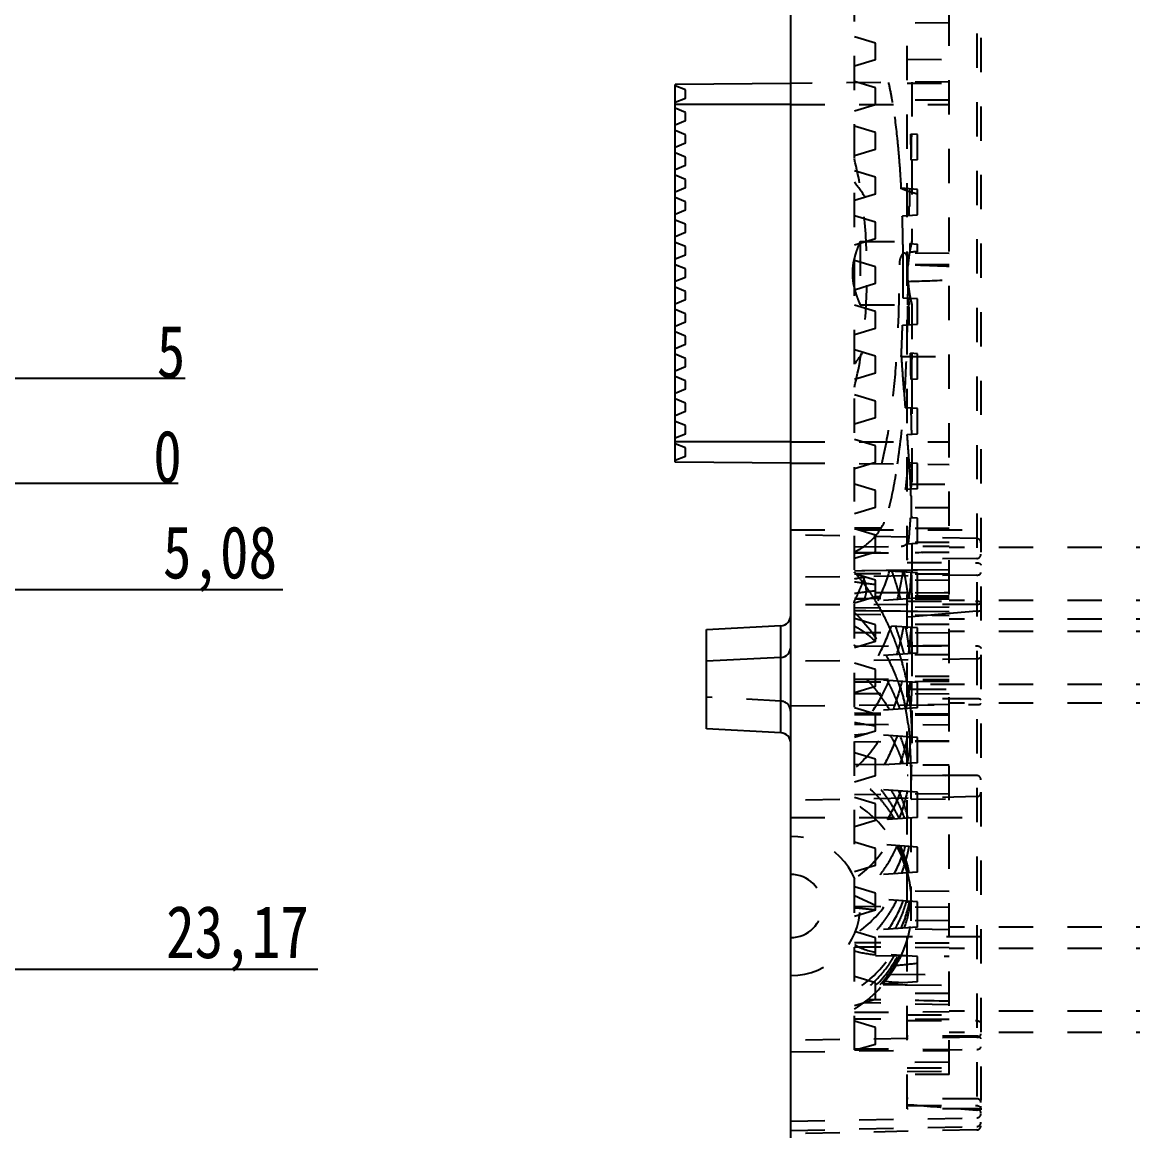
# Model space of a CAD drawing. Header units: millimetres. Extents: x -1495 to -116, y -3881 to 1305.
# Drawn here: x -643.9 to -591, y -1310.3 to -1257.5 of the extents above; entities that cross this region are included whole.
import ezdxf

# ---------------------------------------------------------------- set-up
doc = ezdxf.new("R2010")
doc.units = ezdxf.units.MM
doc.header["$LTSCALE"] = 16.335
doc.header["$PDMODE"] = 3
doc.header["$PDSIZE"] = 0.3125
doc.linetypes.add('HIDDEN', pattern=[0.2, 0.1, -0.1])
doc.layers.get('0').update_dxf_attribs({"linetype": 'CONTINUOUS'})
doc.layers.get('Defpoints').update_dxf_attribs({"linetype": 'CONTINUOUS'})
doc.layers.add('DEFAULT_2', color=8, linetype='HIDDEN')
doc.layers.add('dim', color=4, linetype='CONTINUOUS', lineweight=9)
doc.styles.get("Standard").update_dxf_attribs({"font": 'txt', "width": 0.8})
doc.dimstyles.new('副本 ISO-25-1', dxfattribs={"dimtxt": 5, "dimasz": 5, "dimexe": 0, "dimexo": 0, "dimgap": 0, "dimtad": 1, "dimtxsty": 'Standard', "dimcen": 0, "dimclrd": 4, "dimclre": 4, "dimclrt": 6, "dimazin": 0, "dimtfac": 1, "dimtofl": 0, "dimtmove": 0, "dimatfit": 3, "dimfxl": 0, "dimarcsym": 0})

# ---------------------------------------------------------------- blocks, each defined once
blk = doc.blocks.new('*D695')
at = {"layer": 'Defpoints', "color": 0}
for p in [(-735.3, -1279.458), (-657.911, -1279.458), (-637.464, -1279.458)]:
    blk.add_point(p, dxfattribs=at)
at = {"layer": 'dim', "color": 4, "linetype": 'Continuous', "lineweight": -2}
blk.add_line((-657.911, -1279.458), (-636.464, -1279.458), dxfattribs=at)
at = {"layer": 'dim', "color": 6, "insert": (-636.964, -1278.208), "char_height": 2.5, "attachment_point": 5}
blk.add_mtext('0', dxfattribs=at)
blk = doc.blocks.new('*D696')
at = {"layer": 'Defpoints', "color": 0}
for p in [(-650.203, -1274.458), (-637.464, -1274.458), (-735.3, -1279.458)]:
    blk.add_point(p, dxfattribs=at)
at = {"layer": 'dim', "color": 4, "linetype": 'Continuous', "lineweight": -2}
blk.add_line((-650.203, -1274.458), (-636.131, -1274.458), dxfattribs=at)
at = {"layer": 'dim', "color": 6, "insert": (-636.797, -1273.208), "char_height": 2.5, "attachment_point": 5}
blk.add_mtext('5', dxfattribs=at)
blk = doc.blocks.new('*D697')
at = {"layer": 'Defpoints', "color": 0}
for p in [(-692.598, -1254.383), (-637.464, -1254.383), (-735.3, -1279.458)]:
    blk.add_point(p, dxfattribs=at)
at = {"layer": 'dim', "color": 4, "linetype": 'Continuous', "lineweight": -2}
blk.add_line((-692.598, -1254.383), (-629.464, -1254.383), dxfattribs=at)
at = {"layer": 'dim', "color": 6, "insert": (-633.464, -1252.925), "char_height": 2.5, "attachment_point": 5}
blk.add_mtext('25,08', dxfattribs=at)
blk = doc.blocks.new('*D698')
at = {"layer": 'Defpoints', "color": 0}
for p in [(-707.975, -1236.293), (-637.464, -1236.293), (-735.3, -1279.458)]:
    blk.add_point(p, dxfattribs=at)
at = {"layer": 'dim', "color": 4, "linetype": 'Continuous', "lineweight": -2}
blk.add_line((-707.975, -1236.293), (-629.797, -1236.293), dxfattribs=at)
at = {"layer": 'dim', "color": 6, "insert": (-633.631, -1234.835), "char_height": 2.5, "attachment_point": 5}
blk.add_mtext('43,17', dxfattribs=at)
blk = doc.blocks.new('*D699')
at = {"layer": 'Defpoints', "color": 0}
for p in [(-694.702, -1226.458), (-637.464, -1226.458), (-735.3, -1279.458)]:
    blk.add_point(p, dxfattribs=at)
at = {"layer": 'dim', "color": 4, "linetype": 'Continuous', "lineweight": -2}
blk.add_line((-694.702, -1226.458), (-634.131, -1226.458), dxfattribs=at)
at = {"layer": 'dim', "color": 6, "insert": (-635.797, -1225.208), "char_height": 2.5, "attachment_point": 5}
blk.add_mtext('53', dxfattribs=at)
blk = doc.blocks.new('*D700')
at = {"layer": 'Defpoints', "color": 0}
for p in [(-720, -1214.458), (-637.464, -1214.458), (-735.3, -1279.458)]:
    blk.add_point(p, dxfattribs=at)
at = {"layer": 'dim', "color": 4, "linetype": 'Continuous', "lineweight": -2}
blk.add_line((-720, -1214.458), (-634.131, -1214.458), dxfattribs=at)
at = {"layer": 'dim', "color": 6, "insert": (-635.797, -1213.208), "char_height": 2.5, "attachment_point": 5}
blk.add_mtext('65', dxfattribs=at)
blk = doc.blocks.new('*D701')
at = {"layer": 'Defpoints', "color": 0}
for p in [(-662.507, -1209.458), (-637.464, -1209.458), (-735.3, -1279.458)]:
    blk.add_point(p, dxfattribs=at)
at = {"layer": 'dim', "color": 4, "linetype": 'Continuous', "lineweight": -2}
blk.add_line((-662.507, -1209.458), (-634.464, -1209.458), dxfattribs=at)
at = {"layer": 'dim', "color": 6, "insert": (-635.964, -1208.208), "char_height": 2.5, "attachment_point": 5}
blk.add_mtext('70', dxfattribs=at)
blk = doc.blocks.new('*D702')
at = {"layer": 'Defpoints', "color": 0}
for p in [(-735.3, -1279.458), (-692.398, -1284.533), (-637.464, -1284.533)]:
    blk.add_point(p, dxfattribs=at)
at = {"layer": 'dim', "color": 4, "linetype": 'Continuous', "lineweight": -2}
blk.add_line((-692.398, -1284.533), (-631.464, -1284.533), dxfattribs=at)
at = {"layer": 'dim', "color": 6, "insert": (-634.464, -1283.075), "char_height": 2.5, "attachment_point": 5}
blk.add_mtext('5,08', dxfattribs=at)
blk = doc.blocks.new('*D703')
at = {"layer": 'Defpoints', "color": 0}
for p in [(-735.3, -1279.458), (-707.975, -1302.623), (-637.464, -1302.623)]:
    blk.add_point(p, dxfattribs=at)
at = {"layer": 'dim', "color": 4, "linetype": 'Continuous', "lineweight": -2}
blk.add_line((-707.975, -1302.623), (-629.797, -1302.623), dxfattribs=at)
at = {"layer": 'dim', "color": 6, "insert": (-633.631, -1301.165), "char_height": 2.5, "attachment_point": 5}
blk.add_mtext('23,17', dxfattribs=at)
blk = doc.blocks.new('*D704')
at = {"layer": 'Defpoints', "color": 0}
for p in [(-735.3, -1279.458), (-719.329, -1321.458), (-637.464, -1321.458)]:
    blk.add_point(p, dxfattribs=at)
at = {"layer": 'dim', "color": 4, "linetype": 'Continuous', "lineweight": -2}
blk.add_line((-719.329, -1321.458), (-634.131, -1321.458), dxfattribs=at)
at = {"layer": 'dim', "color": 6, "insert": (-635.797, -1320.208), "char_height": 2.5, "attachment_point": 5}
blk.add_mtext('42', dxfattribs=at)
blk = doc.blocks.new('*D705')
at = {"layer": 'Defpoints', "color": 0}
for p in [(-735.3, -1279.458), (-681.861, -1332.458), (-637.464, -1332.458)]:
    blk.add_point(p, dxfattribs=at)
at = {"layer": 'dim', "color": 4, "linetype": 'Continuous', "lineweight": -2}
blk.add_line((-681.861, -1332.458), (-634.131, -1332.458), dxfattribs=at)
at = {"layer": 'dim', "color": 6, "insert": (-635.797, -1331.208), "char_height": 2.5, "attachment_point": 5}
blk.add_mtext('53', dxfattribs=at)
blk = doc.blocks.new('*D706')
at = {"layer": 'Defpoints', "color": 0}
for p in [(-735.3, -1279.458), (-667.988, -1349.458), (-637.464, -1349.458)]:
    blk.add_point(p, dxfattribs=at)
at = {"layer": 'dim', "color": 4, "linetype": 'Continuous', "lineweight": -2}
blk.add_line((-667.988, -1349.458), (-634.464, -1349.458), dxfattribs=at)
at = {"layer": 'dim', "color": 6, "insert": (-635.964, -1348.208), "char_height": 2.5, "attachment_point": 5}
blk.add_mtext('70', dxfattribs=at)

msp = doc.modelspace()

# ---------------------------------------------------------------- linework, layer by layer
at = {"color": 7, "linetype": 'Continuous'}
for p, q in [((-607.269, -1345.814), (-607.269, -1213.101)), ((-607.269, -1260.413), (-612.778, -1260.461)), ((-612.778, -1278.455), (-612.778, -1260.461)), ((-607.269, -1261.418), (-612.778, -1261.418)), ((-607.269, -1277.498), (-612.778, -1277.498)), ((-607.269, -1278.503), (-612.778, -1278.455)), ((-607.743, -1286.257), (-611.289, -1286.443)), ((-611.289, -1291.166), (-611.289, -1286.442)), ((-607.743, -1291.352), (-607.743, -1286.257)), ((-607.743, -1287.764), (-611.289, -1287.95)), ((-607.743, -1291.352), (-611.289, -1291.166))]:
    msp.add_line(p, q, dxfattribs=at)
for centre, start, end in [((-607.769, -1285.758), 273, 0), ((-607.769, -1287.265), 273, 0), ((-607.769, -1291.851), 0, 87)]:
    msp.add_arc(centre, 0.5, start, end, dxfattribs=at)
at = {"layer": 'DEFAULT_2', "color": 8, "linetype": 'HIDDEN'}
for p, q in [((-598.402, -1228.64), (-598.402, -1310.276)), ((-598.205, -1228.841), (-598.205, -1310.075)), ((-601.723, -1309.266), (-601.723, -1229.65)), ((-599.713, -1307.635), (-599.713, -1231.281)), ((-604.235, -1306.468), (-604.235, -1232.454)), ((-599.713, -1257.533), (-601.723, -1257.55)), ((-603.23, -1258.494), (-604.235, -1258.192)), ((-603.23, -1259.298), (-603.23, -1258.494)), ((-603.23, -1259.298), (-604.235, -1259.599)), ((-601.723, -1259.255), (-599.713, -1259.273)), ((-612.275, -1260.729), (-612.778, -1260.528)), ((-599.713, -1260.347), (-607.269, -1260.413)), ((-603.23, -1260.626), (-604.235, -1260.324)), ((-601.723, -1260.403), (-599.713, -1260.4)), ((-601.49, -1260.362), (-601.49, -1262.836)), ((-612.275, -1261.131), (-612.275, -1260.729)), ((-603.23, -1261.43), (-603.23, -1260.626)), ((-612.275, -1261.131), (-612.778, -1261.332)), ((-612.275, -1261.795), (-612.778, -1261.594)), ((-607.269, -1261.418), (-599.713, -1261.418)), ((-603.23, -1261.43), (-604.235, -1261.731)), ((-599.713, -1261.217), (-601.723, -1261.217)), ((-612.275, -1262.197), (-612.275, -1261.795)), ((-612.275, -1262.197), (-612.778, -1262.398)), ((-612.275, -1262.861), (-612.778, -1262.66)), ((-603.23, -1262.758), (-604.235, -1262.456)), ((-612.275, -1263.263), (-612.275, -1262.861)), ((-603.23, -1263.562), (-603.23, -1262.758)), ((-601.22, -1262.854), (-601.551, -1262.832)), ((-601.22, -1264.06), (-601.22, -1262.854)), ((-612.275, -1263.263), (-612.778, -1263.464)), ((-612.275, -1263.927), (-612.778, -1263.726)), ((-603.23, -1263.562), (-604.235, -1263.863)), ((-612.275, -1264.329), (-612.275, -1263.927)), ((-601.22, -1264.06), (-601.521, -1264.08)), ((-601.49, -1264.078), (-601.49, -1267.951)), ((-612.275, -1264.329), (-612.778, -1264.53)), ((-612.275, -1264.993), (-612.778, -1264.792)), ((-603.23, -1264.89), (-604.235, -1264.588)), ((-612.275, -1265.395), (-612.275, -1264.993)), ((-603.23, -1265.694), (-603.23, -1264.89)), ((-612.275, -1265.395), (-612.778, -1265.596)), ((-612.275, -1266.059), (-612.778, -1265.858)), ((-603.23, -1265.694), (-604.235, -1265.995)), ((-601.22, -1265.465), (-602.002, -1265.413)), ((-601.6, -1265.584), (-601.596, -1265.44)), ((-601.22, -1266.671), (-601.22, -1265.465)), ((-612.275, -1266.461), (-612.275, -1266.059)), ((-601.626, -1266.698), (-601.617, -1266.279)), ((-612.275, -1266.461), (-612.778, -1266.662)), ((-612.275, -1267.125), (-612.778, -1266.924)), ((-603.23, -1267.022), (-604.235, -1266.72)), ((-601.95, -1266.72), (-601.22, -1266.671)), ((-612.275, -1267.527), (-612.275, -1267.125)), ((-603.23, -1267.826), (-603.23, -1267.022)), ((-612.275, -1267.527), (-612.778, -1267.728)), ((-603.23, -1267.826), (-604.235, -1268.127)), ((-603.953, -1267.951), (-603.953, -1267.95)), ((-603.953, -1267.95), (-601.49, -1267.95)), ((-603.952, -1267.951), (-603.952, -1270.965)), ((-601.49, -1267.951), (-601.49, -1267.95)), ((-612.275, -1268.191), (-612.778, -1267.99)), ((-612.275, -1268.593), (-612.275, -1268.191)), ((-601.913, -1268.501), (-601.913, -1268.466)), ((-601.912, -1268.541), (-601.913, -1268.501)), ((-599.713, -1268.519), (-601.856, -1268.5)), ((-601.595, -1268.051), (-601.598, -1268.461)), ((-601.595, -1268.051), (-601.22, -1268.076)), ((-601.22, -1268.433), (-601.22, -1268.076)), ((-612.275, -1268.593), (-612.778, -1268.794)), ((-603.23, -1269.153), (-604.235, -1268.852)), ((-612.275, -1269.257), (-612.778, -1269.056)), ((-612.275, -1269.659), (-612.275, -1269.257)), ((-603.23, -1269.957), (-603.23, -1269.153)), ((-599.713, -1269.056), (-602.093, -1269.056)), ((-612.275, -1269.659), (-612.778, -1269.86)), ((-603.23, -1269.957), (-604.235, -1270.259)), ((-612.275, -1270.323), (-612.778, -1270.122)), ((-612.275, -1270.725), (-612.275, -1270.323)), ((-612.275, -1270.725), (-612.778, -1270.926)), ((-603.23, -1271.285), (-604.235, -1270.984)), ((-603.953, -1270.965), (-603.953, -1270.965)), ((-603.953, -1270.965), (-601.49, -1270.965)), ((-601.22, -1270.687), (-601.915, -1270.641)), ((-601.49, -1270.965), (-601.49, -1273.28)), ((-601.49, -1270.965), (-601.49, -1270.965)), ((-601.22, -1271.893), (-601.22, -1270.687)), ((-612.275, -1271.389), (-612.778, -1271.188)), ((-612.275, -1271.791), (-612.275, -1271.389)), ((-603.23, -1272.089), (-603.23, -1271.285)), ((-612.275, -1271.791), (-612.778, -1271.992)), ((-603.23, -1272.089), (-604.235, -1272.391)), ((-601.942, -1271.941), (-601.22, -1271.893)), ((-612.275, -1272.455), (-612.778, -1272.254)), ((-612.275, -1272.857), (-612.275, -1272.455)), ((-612.275, -1272.857), (-612.778, -1273.058)), ((-603.23, -1273.417), (-604.235, -1273.116)), ((-601.22, -1273.298), (-601.557, -1273.276)), ((-612.275, -1273.521), (-612.778, -1273.32)), ((-612.275, -1273.923), (-612.275, -1273.521)), ((-603.23, -1274.221), (-603.23, -1273.417)), ((-602, -1273.428), (-599.713, -1273.425)), ((-601.22, -1274.504), (-601.22, -1273.298)), ((-612.275, -1273.923), (-612.778, -1274.124)), ((-603.23, -1274.221), (-604.235, -1274.523)), ((-612.275, -1274.587), (-612.778, -1274.386)), ((-612.275, -1274.989), (-612.275, -1274.587)), ((-601.22, -1274.504), (-601.515, -1274.524)), ((-601.49, -1274.522), (-601.49, -1281.113)), ((-612.275, -1274.989), (-612.778, -1275.19)), ((-603.23, -1275.549), (-604.235, -1275.248)), ((-601.885, -1275.039), (-601.853, -1275.441)), ((-612.275, -1275.653), (-612.778, -1275.452)), ((-612.275, -1276.055), (-612.275, -1275.653)), ((-603.23, -1276.353), (-603.23, -1275.549)), ((-601.853, -1275.441), (-601.819, -1275.869)), ((-601.22, -1275.909), (-601.819, -1275.869)), ((-601.22, -1277.115), (-601.22, -1275.909)), ((-612.275, -1276.055), (-612.778, -1276.256)), ((-603.23, -1276.353), (-604.235, -1276.655)), ((-612.275, -1276.719), (-612.778, -1276.518)), ((-612.275, -1277.121), (-612.275, -1276.719)), ((-612.275, -1277.121), (-612.778, -1277.322)), ((-607.269, -1277.498), (-599.713, -1277.498)), ((-603.23, -1277.681), (-604.235, -1277.38)), ((-601.718, -1277.148), (-601.22, -1277.115)), ((-612.275, -1277.785), (-612.778, -1277.584)), ((-612.275, -1278.187), (-612.275, -1277.785)), ((-603.23, -1278.485), (-603.23, -1277.681)), ((-612.275, -1278.187), (-612.778, -1278.388)), ((-607.269, -1278.503), (-599.713, -1278.569)), ((-603.23, -1278.485), (-604.235, -1278.787)), ((-601.22, -1278.52), (-601.675, -1278.49)), ((-601.615, -1278.552), (-601.604, -1278.722)), ((-601.496, -1278.502), (-601.496, -1278.553)), ((-601.22, -1279.726), (-601.22, -1278.52)), ((-603.23, -1279.813), (-604.235, -1279.512)), ((-601.558, -1279.508), (-599.713, -1279.508)), ((-603.23, -1280.617), (-603.23, -1279.813)), ((-601.22, -1279.726), (-601.792, -1279.764)), ((-603.23, -1280.617), (-604.235, -1280.919)), ((-599.713, -1280.631), (-602.571, -1280.631)), ((-601.22, -1281.131), (-601.558, -1281.109)), ((-601.22, -1282.337), (-601.22, -1281.131)), ((-607.269, -1281.688), (-598.205, -1281.688)), ((-599.713, -1281.625), (-604.235, -1281.601)), ((-603.23, -1281.945), (-604.235, -1281.644)), ((-598.402, -1282.106), (-607.269, -1281.92)), ((-603.23, -1282.749), (-603.23, -1281.945)), ((-604.235, -1282.496), (-599.713, -1282.457)), ((-603.23, -1282.749), (-604.235, -1283.051)), ((-604.235, -1282.784), (-599.713, -1282.756)), ((-601.22, -1282.337), (-601.762, -1282.373)), ((-599.713, -1282.288), (-601.723, -1282.29)), ((-601.49, -1282.355), (-601.49, -1283.724)), ((-559.778, -1282.533), (-599.713, -1282.533)), ((-598.405, -1283.049), (-601.723, -1283.077)), ((-601.723, -1283.248), (-598.406, -1283.252)), ((-598.402, -1283.843), (-607.269, -1283.952)), ((-604.235, -1283.636), (-603.876, -1283.631)), ((-603.23, -1284.077), (-604.235, -1283.775)), ((-599.713, -1283.796), (-604.201, -1283.786)), ((-603.876, -1283.631), (-603.734, -1283.629)), ((-603.734, -1283.629), (-602.728, -1283.615)), ((-602.728, -1283.615), (-602.441, -1283.61)), ((-601.22, -1283.742), (-602.558, -1283.653)), ((-602.441, -1283.61), (-601.909, -1283.603)), ((-601.909, -1283.603), (-601.855, -1283.602)), ((-601.855, -1283.602), (-601.723, -1283.6)), ((-601.723, -1283.6), (-601.492, -1283.597)), ((-601.492, -1283.597), (-601.221, -1283.593)), ((-601.221, -1283.593), (-599.713, -1283.571)), ((-601.22, -1284.948), (-601.22, -1283.742)), ((-603.23, -1284.881), (-603.23, -1284.077)), ((-599.713, -1284.096), (-601.723, -1284.079)), ((-603.23, -1284.881), (-604.235, -1285.182)), ((-603.23, -1284.665), (-599.713, -1284.67)), ((-599.713, -1284.936), (-603.23, -1284.881)), ((-599.713, -1284.699), (-601.723, -1284.682)), ((-599.713, -1284.84), (-601.723, -1284.841)), ((-601.49, -1284.703), (-601.492, -1284.966)), ((-601.49, -1284.703), (-601.49, -1286.335)), ((-598.402, -1285.24), (-607.269, -1285.269)), ((-604.251, -1285.14), (-604.278, -1285.195)), ((-599.713, -1285.001), (-604.235, -1284.961)), ((-599.713, -1285.371), (-604.235, -1285.411)), ((-601.22, -1284.948), (-603.103, -1285.074)), ((-601.723, -1285.087), (-598.406, -1285.088)), ((-559.778, -1285.045), (-599.713, -1285.045)), ((-604.235, -1285.523), (-603.806, -1285.529)), ((-599.713, -1285.782), (-604.235, -1285.712)), ((-603.23, -1286.209), (-604.235, -1285.907)), ((-603.806, -1285.529), (-603.686, -1285.53)), ((-603.686, -1285.53), (-602.968, -1285.54)), ((-602.968, -1285.54), (-602.729, -1285.543)), ((-602.729, -1285.543), (-602.189, -1285.55)), ((-602.189, -1285.55), (-602.03, -1285.552)), ((-602.03, -1285.552), (-601.723, -1285.556)), ((-601.534, -1285.834), (-601.724, -1285.85)), ((-601.723, -1285.556), (-601.66, -1285.557)), ((-601.66, -1285.557), (-601.499, -1285.559)), ((-600.761, -1285.765), (-601.534, -1285.834)), ((-601.499, -1285.559), (-601.222, -1285.563)), ((-601.222, -1285.563), (-599.713, -1285.583)), ((-599.713, -1285.673), (-600.761, -1285.765)), ((-599.658, -1285.668), (-599.713, -1285.673)), ((-559.778, -1285.95), (-599.713, -1285.95)), ((-599.511, -1285.655), (-599.658, -1285.668)), ((-598.402, -1285.558), (-599.511, -1285.655)), ((-603.23, -1287.014), (-603.23, -1286.209)), ((-601.22, -1286.353), (-602.471, -1286.27)), ((-599.713, -1286.192), (-601.723, -1286.195)), ((-601.22, -1287.559), (-601.22, -1286.353)), ((-599.713, -1286.603), (-604.235, -1286.597)), ((-603.23, -1287.013), (-604.235, -1287.314)), ((-601.49, -1287.024), (-601.49, -1291.845)), ((-559.778, -1286.533), (-599.713, -1286.533)), ((-604.235, -1287.225), (-599.713, -1287.19)), ((-601.22, -1287.559), (-603.088, -1287.684)), ((-601.723, -1287.21), (-598.406, -1287.213)), ((-598.402, -1287.84), (-607.269, -1287.956)), ((-603.23, -1288.341), (-604.235, -1288.039)), ((-599.714, -1287.634), (-601.724, -1287.643)), ((-603.23, -1289.145), (-603.23, -1288.341)), ((-599.714, -1288.92), (-604.236, -1288.943)), ((-604.235, -1288.798), (-599.713, -1288.822)), ((-603.23, -1289.145), (-604.235, -1289.446)), ((-601.22, -1288.965), (-603.662, -1288.802)), ((-559.778, -1289.045), (-602.1, -1289.049)), ((-599.713, -1288.677), (-601.723, -1288.677)), ((-601.22, -1290.171), (-601.22, -1288.965)), ((-607.743, -1289.844), (-611.289, -1289.658)), ((-599.713, -1289.509), (-604.235, -1289.5)), ((-601.723, -1289.285), (-601.677, -1289.285)), ((-601.677, -1289.285), (-601.49, -1289.285)), ((-601.49, -1289.285), (-599.713, -1289.285)), ((-607.269, -1290.065), (-599.713, -1289.994)), ((-603.23, -1290.473), (-604.235, -1290.171)), ((-601.22, -1290.171), (-603.373, -1290.314)), ((-602.062, -1290.035), (-598.402, -1290.013)), ((-598.406, -1289.735), (-601.723, -1289.734)), ((-559.778, -1289.95), (-599.713, -1289.95)), ((-599.713, -1290.461), (-604.235, -1290.422)), ((-599.713, -1290.531), (-604.235, -1290.495)), ((-603.23, -1291.277), (-603.23, -1290.473)), ((-604.235, -1290.95), (-599.713, -1290.972)), ((-603.23, -1291.277), (-604.235, -1291.578)), ((-599.713, -1291.768), (-604.235, -1291.803)), ((-601.22, -1291.576), (-602.907, -1291.463)), ((-599.713, -1291.756), (-601.723, -1291.759)), ((-601.22, -1292.782), (-601.22, -1291.576)), ((-603.23, -1292.605), (-604.235, -1292.303)), ((-604.235, -1292.851), (-599.713, -1292.89)), ((-601.22, -1292.782), (-604.127, -1292.975)), ((-603.23, -1293.409), (-603.23, -1292.605)), ((-598.406, -1293.392), (-601.723, -1293.387)), ((-601.533, -1300.312), (-601.533, -1293.375)), ((-601.533, -1293.375), (-599.713, -1293.388)), ((-603.23, -1293.409), (-604.235, -1293.71)), ((-598.402, -1294.397), (-607.269, -1294.583)), ((-599.713, -1294.266), (-604.235, -1294.305)), ((-603.23, -1294.737), (-604.235, -1294.435)), ((-601.22, -1294.187), (-603.485, -1294.036)), ((-601.22, -1295.393), (-601.22, -1294.187)), ((-603.23, -1295.541), (-603.23, -1294.737)), ((-601.533, -1294.518), (-599.713, -1294.505)), ((-607.269, -1295.387), (-598.205, -1295.387)), ((-601.22, -1295.393), (-602.66, -1295.489)), ((-603.23, -1295.541), (-604.235, -1295.842)), ((-603.23, -1296.869), (-604.235, -1296.567)), ((-603.23, -1297.673), (-603.23, -1296.869)), ((-601.22, -1296.798), (-602.69, -1296.7)), ((-601.22, -1298.004), (-601.22, -1296.798)), ((-603.23, -1297.673), (-604.235, -1297.974)), ((-601.22, -1298.004), (-604.043, -1298.192)), ((-603.23, -1299), (-604.235, -1298.699)), ((-603.23, -1299.587), (-604.235, -1299.132)), ((-603.23, -1299.806), (-603.23, -1299)), ((-599.713, -1298.92), (-601.533, -1298.904)), ((-599.713, -1299.674), (-604.235, -1299.634)), ((-601.22, -1299.409), (-602.586, -1299.318)), ((-601.22, -1300.615), (-601.22, -1299.409)), ((-603.23, -1299.804), (-604.235, -1300.106)), ((-601.22, -1300.615), (-603.981, -1300.799)), ((-599.713, -1300.745), (-601.596, -1300.712)), ((-599.713, -1300.296), (-601.533, -1300.312)), ((-559.778, -1300.623), (-599.713, -1300.623)), ((-598.205, -1301.073), (-604.292, -1301.071)), ((-603.23, -1301.132), (-604.235, -1300.831)), ((-603.23, -1301.966), (-603.23, -1301.132)), ((-599.713, -1301.378), (-604.235, -1301.361)), ((-599.713, -1301.594), (-604.235, -1301.569)), ((-559.778, -1301.628), (-599.713, -1301.628)), ((-603.23, -1301.966), (-599.713, -1301.997)), ((-601.22, -1302.02), (-602.479, -1301.936)), ((-601.22, -1303.226), (-601.22, -1302.02)), ((-602.495, -1302.864), (-599.713, -1302.883)), ((-603.23, -1303.264), (-604.235, -1302.963)), ((-601.22, -1303.226), (-603.884, -1303.403)), ((-603.23, -1304.068), (-603.23, -1303.264)), ((-602.858, -1303.341), (-601.81, -1303.358)), ((-602.445, -1303.23), (-602.751, -1303.212)), ((-602.138, -1303.248), (-602.445, -1303.23)), ((-601.831, -1303.267), (-602.138, -1303.248)), ((-601.81, -1303.358), (-601.716, -1303.359)), ((-601.716, -1303.359), (-599.713, -1303.391)), ((-599.713, -1303.775), (-601.723, -1303.778)), ((-603.23, -1304.068), (-604.235, -1304.37)), ((-599.713, -1304.313), (-603.799, -1304.229)), ((-604.235, -1304.669), (-599.713, -1304.642)), ((-601.723, -1304.796), (-599.713, -1304.794)), ((-559.778, -1304.623), (-599.713, -1304.623)), ((-603.23, -1305.396), (-604.235, -1305.095)), ((-603.23, -1306.2), (-603.23, -1305.396)), ((-601.723, -1305.066), (-598.406, -1305.071)), ((-598.402, -1305.865), (-607.269, -1306.013)), ((-598.406, -1305.814), (-601.723, -1305.811)), ((-559.778, -1305.628), (-599.713, -1305.628)), ((-607.269, -1306.557), (-598.402, -1306.441)), ((-604.235, -1306.406), (-599.713, -1306.445)), ((-604.235, -1306.461), (-604.105, -1306.463)), ((-604.235, -1306.468), (-599.713, -1306.508)), ((-603.23, -1306.2), (-604.127, -1306.469)), ((-599.714, -1307.042), (-601.724, -1307.077)), ((-601.723, -1307.322), (-599.713, -1307.319)), ((-601.723, -1307.487), (-599.713, -1307.484)), ((-599.713, -1307.635), (-601.723, -1307.638)), ((-598.406, -1308.793), (-601.723, -1308.788)), ((-601.723, -1309.108), (-598.406, -1309.114)), ((-607.269, -1309.865), (-598.402, -1309.698)), ((-598.406, -1309.271), (-601.723, -1309.266)), ((-599.164, -1309.27), (-598.402, -1309.331)), ((-607.269, -1310.3), (-598.402, -1310.115)), ((-598.402, -1310.276), (-607.269, -1310.462))]:
    msp.add_line(p, q, dxfattribs=at)
for centre, radius, start, end in [((-694.243, -1265.729), 92.737, 1.01874, 1.79009), ((-647.433, -1267.661), 45.486, 4.4761, 5.0925), ((-650.091, -1267.86), 48.152, 2.8799, 4.4647), ((-378.279, -1271.431), 223.398, 178.50004, 178.67833), ((-680.693, -1269.207), 78.782, 1.14912, 1.80959), ((-695.275, -1269.531), 93.368, 0.97055, 1.1684), ((-691.823, -1269.474), 89.915, 0.64265, 0.97136), ((-690.647, -1269.455), 88.74, 359.99844, 0.59029), ((-691.977, -1269.458), 90.069, 359.74876, 359.99978), ((-689.505, -1269.471), 87.597, 359.49243, 359.75038), ((-720.21, -1269.48), 118.534, 359.28189, 359.82145), ((-697.597, -1269.388), 95.689, 359.25013, 359.48599), ((-703.032, -1269.709), 101.354, 358.33377, 359.28974), ((-611.439, -1271.171), 9.796, 0.5395, 1.2055), ((-676.663, -1269.816), 74.751, 357.98877, 358.37112), ((-671.516, -1269.983), 69.601, 357.56858, 357.97696), ((-665.69, -1270.245), 63.769, 357.13808, 357.58201), ((-499.114, -1266.808), 103.099, 183.6816, 184.12567), ((-449.858, -1263.25), 152.483, 184.12729, 184.43398), ((-747.622, -1279.691), 146.142, 1.00249, 1.4909), ((-754.455, -1289.063), 153.201, 4.16576, 4.46029), ((-701.903, -1285.226), 100.51, 3.80718, 4.16061), ((-637.906, -1275.792), 36.332, 353.7228, 355.7412), ((-652.39, -1277.881), 50.898, 357.8991, 359.2429), ((-671.283, -1283.224), 69.824, 3.05109, 3.69737), ((-620.397, -1280.488), 18.865, 1.2789, 2.979), ((-630.486, -1279.436), 28.976, 354.195, 356.6901), ((-598.406, -1282.307), 0.201, 0, 88.8), ((-598.406, -1282.848), 0.201, 270.5, 0), ((-609.947, -1288.867), 7.701, 41.1776, 42.1327), ((-610.369, -1289.231), 8.259, 37.6448, 41.1463), ((-617.758, -1289.168), 16.278, 18.1254, 19.7736), ((-620.636, -1280.481), 19.003, 346.2032, 350.2567), ((-626.397, -1288.236), 24.959, 9.4806, 10.4698), ((-623.185, -1282.668), 21.688, 353.8925, 357.2127), ((-626.419, -1284.744), 24.93, 1.3937, 2.3465), ((-618.199, -1278.444), 15.472, 336.0284, 337.6132), ((-619.09, -1278.075), 16.437, 337.6079, 338.6503), ((-610.885, -1289.634), 8.914, 36.6355, 37.6743), ((-619.649, -1277.856), 17.038, 338.6471, 339.1243), ((-611.068, -1289.771), 9.142, 36.1274, 36.6382), ((-604.749, -1284.534), 1.078, 0.0763, 11.301), ((-611.292, -1289.933), 9.418, 34.3233, 36.1208), ((-617.929, -1289.226), 16.458, 16.5018, 18.132), ((-625.041, -1288), 23.583, 8.5876, 9.4583), ((-625.263, -1284.706), 23.773, 0.0056, 1.3696), ((-617.213, -1278.883), 14.393, 334.3758, 336.0287), ((-611.609, -1290.15), 9.803, 33.176, 34.3272), ((-611.846, -1290.306), 10.087, 32.3559, 33.1774), ((-612.096, -1290.464), 10.383, 31.2725, 32.3545), ((-617.871, -1289.208), 16.398, 15.97, 16.4996), ((-617.976, -1289.238), 16.506, 15.3689, 15.97), ((-618.076, -1289.266), 16.611, 14.8737, 15.369), ((-626.203, -1288.178), 24.759, 8.4252, 8.5931), ((-624.145, -1287.88), 22.68, 7.3533, 8.442), ((-616.24, -1279.347), 13.315, 334.2141, 334.3687), ((-612.738, -1290.843), 11.128, 26.0555, 31.2287), ((-613.422, -1291.187), 11.894, 23.7384, 26.0942), ((-606.315, -1290.283), 4.509, 56.7987, 57.6135), ((-613.623, -1291.277), 12.114, 22.9017, 23.743), ((-613.926, -1290.585), 12.425, 18.1311, 20.2531), ((-617.719, -1283.16), 16.145, 347.102, 348.7534), ((-618.758, -1289.641), 17.292, 9.8716, 11.0872), ((-617.67, -1285.368), 16.173, 352.109, 356.5776), ((-619.245, -1287.036), 17.755, 0.9255, 2.2633), ((-606.213, -1290.129), 4.325, 55.8101, 56.7996), ((-606.141, -1290.021), 4.195, 55.3852, 55.8071), ((-606.049, -1289.89), 4.035, 53.8237, 55.3924), ((-613.691, -1291.305), 12.187, 22.6969, 22.9023), ((-613.812, -1291.355), 12.319, 21.0382, 22.6942), ((-613.952, -1291.409), 12.468, 19.4394, 21.04), ((-616.194, -1283.517), 14.579, 343.6344, 347.1312), ((-614.171, -1290.667), 12.683, 16.8716, 18.1424), ((-614.027, -1290.624), 12.533, 16.0529, 16.8706), ((-617.726, -1289.458), 16.244, 9.6447, 9.8608), ((-618.09, -1289.518), 16.613, 8.1601, 9.6366), ((-618.411, -1287.016), 16.921, 359.9734, 0.9053), ((-619.048, -1287.017), 17.558, 359.3559, 359.9762), ((-613.729, -1294.87), 12.222, 38.8039, 39.0328), ((-613.785, -1294.914), 12.293, 38.3487, 38.8039), ((-613.99, -1291.423), 12.508, 17.8718, 19.44), ((-614.215, -1290.676), 12.727, 13.9736, 16.0453), ((-617.573, -1289.45), 16.091, 6.6591, 8.1835), ((-617.876, -1287.034), 16.386, 358.0972, 359.3696), ((-611.266, -1292.255), 9.708, 27.2251, 28.1936), ((-611.571, -1292.407), 10.048, 21.744, 27.1991), ((-614.042, -1291.44), 12.564, 17.0524, 17.8719), ((-614.077, -1291.451), 12.601, 16.0115, 17.0522), ((-614.011, -1291.433), 12.532, 11.8464, 16.0164), ((-608.03, -1293.167), 6.175, 44.1421, 44.9789), ((-608.232, -1293.358), 6.454, 39.0214, 44.1105), ((-611.3, -1293.459), 9.786, 25.9385, 27.9732), ((-611.895, -1292.54), 10.398, 20.0059, 21.7654), ((-611.984, -1292.573), 10.493, 19.6238, 20.008), ((-608.357, -1291.28), 6.643, 19.0413, 19.6227), ((-608.478, -1291.322), 6.771, 18.7099, 19.0421), ((-608.6, -1291.363), 6.899, 18.1607, 18.7092), ((-613.883, -1291.405), 12.401, 11.1354, 11.8405), ((-613.856, -1291.4), 12.373, 10.9532, 11.1352), ((-615.046, -1288.96), 13.555, 358.3011, 0.0183), ((-608.578, -1293.639), 6.899, 34.664, 39.028), ((-611.559, -1293.586), 10.075, 25.1071, 25.9442), ((-611.626, -1293.618), 10.149, 24.8128, 25.1084), ((-611.515, -1293.567), 10.027, 22.2893, 24.8173), ((-614.481, -1288.977), 12.99, 354.6337, 358.302), ((-607.769, -1290.343), 0.5, 0, 87), ((-608.95, -1293.896), 7.351, 29.6416, 34.6583), ((-611.604, -1293.601), 10.122, 19.4741, 22.2748), ((-611.023, -1292.006), 9.407, 11.3747, 12.3359), ((-611.334, -1292.069), 9.725, 11.1764, 11.3788), ((-611.481, -1292.098), 9.875, 10.8684, 11.1761), ((-615.444, -1291.398), 13.944, 4.618, 4.9531), ((-612.349, -1292.259), 10.757, 8.6123, 10.8395), ((-614.004, -1292.513), 12.431, 7.2338, 8.6263), ((-608.733, -1295.093), 7.194, 27.0048, 30.0621), ((-610.519, -1294.637), 9.035, 13.1275, 20.1659), ((-612.383, -1290.654), 10.891, 353.022, 355.2542), ((-628.777, -1291.842), 27.287, 359.9941, 0.7441), ((-608.83, -1295.144), 7.303, 26.2591, 27.0106), ((-608.897, -1295.176), 7.378, 24.2016, 26.2569), ((-608.987, -1295.217), 7.476, 22.4808, 24.2022), ((-612.083, -1290.685), 10.59, 350.6941, 352.9896), ((-621.199, -1293.195), 19.661, 3.4399, 3.928), ((-623.45, -1293.325), 21.915, 1.7254, 3.4253), ((-609.109, -1295.266), 7.608, 18.7021, 22.4751), ((-610.446, -1294.62), 8.96, 12.2552, 13.1268), ((-611.789, -1290.739), 10.29, 348.3643, 350.7266), ((-610.395, -1294.609), 8.908, 11.6385, 12.255), ((-625.108, -1293.404), 23.575, 0.0703, 1.7958), ((-598.406, -1293.593), 0.201, 0, 89.9), ((-607.316, -1298.347), 5.767, 42.2362, 48.3755), ((-607.938, -1298.148), 6.434, 34.4847, 39.3339), ((-607.781, -1297.415), 6.263, 28.1337, 31.9168), ((-608.675, -1297.072), 7.188, 14.6044, 24.183), ((-598.406, -1294.196), 0.201, 271.2, 0), ((-607.269, -1299.608), 5.779, 301.6643, 58.3357), ((-607.416, -1298.441), 5.905, 41.4548, 42.262), ((-607.363, -1298.396), 5.835, 36.2104, 41.463), ((-607.44, -1298.447), 5.928, 30.1959, 36.1715), ((-607.982, -1298.181), 6.489, 29.6913, 34.4999), ((-608.013, -1298.197), 6.523, 24.8914, 29.6756), ((-607.94, -1297.501), 6.443, 27.4563, 28.1482), ((-607.891, -1297.477), 6.388, 23.0587, 27.4659), ((-607.843, -1297.455), 6.336, 22.108, 23.047), ((-608.002, -1297.518), 6.507, 18.6839, 22.0971), ((-608.647, -1297.064), 7.159, 13.2522, 14.6039), ((-607.269, -1299.608), 3.317, 270, 90), ((-608.935, -1293.756), 7.368, 327.6863, 336.1706), ((-607.295, -1299.564), 5.805, 15.2674, 29.1743), ((-607.286, -1299.403), 5.794, 13.6974, 27.3928), ((-607.468, -1299.256), 5.978, 11.8304, 24.8367), ((-608.977, -1295.389), 7.483, 345.8036, 349.3561), ((-608.82, -1295.428), 7.322, 338.9762, 345.8014), ((-607.269, -1299.608), 1.505, 270, 90), ((-608.564, -1293.984), 6.932, 323.3422, 327.636), ((-606.014, -1321.081), 21.454, 84.3459, 85.2452), ((-606.789, -1328.479), 28.893, 83.5933, 84.2612), ((-608.158, -1296.394), 6.63, 326.9551, 333.5977), ((-607.608, -1298.216), 6.115, 336.3676, 348.995), ((-607.99, -1297.586), 6.496, 339.8484, 344.0248), ((-607.66, -1298.557), 6.169, 340.0939, 352.2375), ((-607.995, -1296.499), 6.436, 323.6611, 325.3297), ((-608.039, -1296.469), 6.49, 325.3296, 326.935), ((-607.915, -1297.613), 6.416, 331.388, 339.8435), ((-607.922, -1296.554), 6.345, 318.6701, 323.6683), ((-607.28, -1299.277), 5.786, 315.164, 332.3947), ((-607.344, -1299.421), 5.852, 317.9018, 334.2468), ((-607.277, -1299.557), 5.79, 319.2355, 335.4006), ((-607.482, -1298.945), 5.986, 324.907, 329.5949), ((-607.507, -1298.93), 6.015, 329.591, 329.8904), ((-607.435, -1298.977), 5.929, 314.0308, 324.9014), ((-607.399, -1299.018), 5.876, 312.1302, 314.0276), ((-510.184, -194.251), 1118.564, 265.305807, 265.437391), ((-598.406, -1309.472), 0.201, 0, 89.9), ((-598.41, -1309.098), 0.233, 285.3378, 296.0441), ((-598.406, -1310.075), 0.201, 271.2, 0)]:
    msp.add_arc(centre, radius, start, end, dxfattribs=at)
for centre, major_axis, ratio, start_param, end_param in [((-649.265, -1269.458), (46.703, 0), 0.349891, 0.223195, 0.268443), ((-584.638, -1269.458), (22.613, 0), 0.066667, 2.394008, 2.418938), ((-768.495, -1269.458), (172.742, 0), 0.008727, -0.262656, -0.214538), ((-649.265, -1269.458), (46.703, 0), 0.349891, -0.268443, -0.233422), ((-624.046, -1269.458), (46.074, 0), 0.349891, 5.156845, 5.169026), ((-587.645, -1269.458), (45.166, 0), 0.349891, 4.336262, 4.360075), ((-618.79, -1269.458), (45.943, 0), 0.349891, -1.248433, -1.225279), ((-605.439, -1287.95), (8.569, 0), 0.349891, 7.647172, 7.713068), ((-575.581, -1269.458), (67.551, 0), 0.349891, -2.008857, -1.99249), ((-625.244, -1269.458), (66.313, 0), 0.349891, 5.034764, 5.044737), ((-601.621, -1300.926), (3.012, 0), 0.349891, 3.661187, 4.14861), ((-602.393, -1300.926), (2.993, 0), 0.349891, -2.233809, -1.854289), ((-571.408, -1303.628), (35.836, 0), 0.064341, 8.836532, 8.889908)]:
    msp.add_ellipse(centre, major_axis=major_axis, ratio=ratio, start_param=start_param, end_param=end_param, dxfattribs=at)
for points, knots in [([(-602.411, -1261.329), (-602.425, -1261.248), (-602.481, -1260.928), (-602.545, -1260.609), (-602.599, -1260.372)], [0, 0, 0, 0, 0.253929, 1, 1, 1, 1]), ([(-602.126, -1263.624), (-602.144, -1263.427), (-602.217, -1262.659), (-602.315, -1261.894), (-602.411, -1261.329)], [0, 0, 0, 0, 0.25691, 1, 1, 1, 1]), ([(-601.525, -1264.08), (-601.523, -1263.976), (-601.509, -1263.717), (-601.518, -1263.302), (-601.505, -1262.991), (-601.502, -1262.835)], [0, 0, 0, 0, 0.250016, 0.625002, 1, 1, 1, 1]), ([(-604.235, -1274.885), (-604.01, -1274.001), (-603.72, -1272.194), (-603.588, -1269.458), (-603.72, -1266.722), (-604.01, -1264.914), (-604.235, -1264.031)], [0, 0, 0, 0, 0.25, 0.5, 0.75, 1, 1, 1, 1]), ([(-603.953, -1267.95), (-603.956, -1267.95), (-603.959, -1267.965), (-603.972, -1267.983), (-603.989, -1268.022), (-604.012, -1268.071), (-604.038, -1268.134), (-604.082, -1268.242), (-604.14, -1268.403), (-604.207, -1268.626), (-604.287, -1268.979), (-604.315, -1269.263), (-604.315, -1269.458)], [0, 0, 0, 0, 0.005725, 0.021755, 0.047747, 0.083128, 0.127315, 0.179636, 0.305875, 0.456426, 0.626143, 1, 1, 1, 1]), ([(-604.315, -1269.458), (-604.315, -1269.266), (-604.285, -1268.986), (-604.201, -1268.638), (-604.132, -1268.417), (-604.066, -1268.234), (-604.007, -1268.095), (-603.977, -1268.005), (-603.952, -1267.964), (-603.952, -1267.951)], [0, 0, 0, 0, 0.369158, 0.537426, 0.687474, 0.81418, 0.911987, 0.975389, 1, 1, 1, 1]), ([(-601.49, -1267.95), (-601.492, -1267.95), (-601.492, -1267.961), (-601.499, -1267.972), (-601.505, -1267.999), (-601.519, -1268.051), (-601.54, -1268.14), (-601.57, -1268.271), (-601.601, -1268.434), (-601.644, -1268.7), (-601.667, -1268.913), (-601.677, -1269.062)], [0, 0, 0, 0, 0.004862, 0.018875, 0.041972, 0.073911, 0.163049, 0.283438, 0.431448, 0.603206, 1, 1, 1, 1]), ([(-601.514, -1268.056), (-601.508, -1268.031), (-601.502, -1267.996), (-601.49, -1267.961), (-601.49, -1267.951)], [0, 0, 0, 0, 0.716438, 1, 1, 1, 1]), ([(-601.856, -1268.5), (-601.886, -1268.5), (-601.958, -1268.546), (-602.027, -1268.668), (-602.082, -1268.845), (-602.094, -1268.982), (-602.093, -1269.056)], [0, 0, 0, 0, 0.141925, 0.358869, 0.653885, 1, 1, 1, 1]), ([(-601.722, -1268.669), (-601.73, -1268.644), (-601.751, -1268.578), (-601.808, -1268.501), (-601.856, -1268.5)], [0, 0, 0, 0, 0.348505, 1, 1, 1, 1]), ([(-601.69, -1269.458), (-601.69, -1269.367), (-601.682, -1269.033), (-601.641, -1268.7), (-601.598, -1268.461)], [0, 0, 0, 0, 0.271408, 1, 1, 1, 1]), ([(-601.677, -1269.062), (-601.677, -1269.026), (-601.681, -1268.894), (-601.696, -1268.761), (-601.722, -1268.669)], [0, 0, 0, 0, 0.2738, 1, 1, 1, 1]), ([(-603.952, -1270.965), (-603.952, -1270.952), (-603.977, -1270.911), (-604.007, -1270.82), (-604.066, -1270.682), (-604.132, -1270.499), (-604.201, -1270.278), (-604.285, -1269.93), (-604.315, -1269.65), (-604.315, -1269.458)], [0, 0, 0, 0, 0.02461, 0.088012, 0.185818, 0.312525, 0.462575, 0.630845, 1, 1, 1, 1]), ([(-604.315, -1269.458), (-604.315, -1269.653), (-604.287, -1269.937), (-604.207, -1270.29), (-604.14, -1270.512), (-604.082, -1270.674), (-604.038, -1270.781), (-604.012, -1270.845), (-603.989, -1270.894), (-603.972, -1270.933), (-603.959, -1270.95), (-603.956, -1270.965), (-603.953, -1270.965)], [0, 0, 0, 0, 0.373859, 0.543575, 0.694124, 0.820363, 0.872684, 0.916871, 0.952253, 0.978245, 0.994276, 1, 1, 1, 1]), ([(-602.926, -1278.541), (-602.743, -1277.767), (-602.466, -1276.198), (-602.148, -1273.033), (-602.083, -1270.645), (-602.093, -1269.056)], [0, 0, 0, 0, 0.250018, 0.500089, 1, 1, 1, 1]), ([(-601.49, -1270.965), (-601.49, -1270.953), (-601.504, -1270.911), (-601.521, -1270.822), (-601.555, -1270.683), (-601.591, -1270.498), (-601.63, -1270.275), (-601.675, -1269.925), (-601.69, -1269.648), (-601.69, -1269.458)], [0, 0, 0, 0, 0.02381, 0.084801, 0.180021, 0.305257, 0.455569, 0.625547, 1, 1, 1, 1]), ([(-599.713, -1269.137), (-600.04, -1269.124), (-600.695, -1269.101), (-601.35, -1269.072), (-601.677, -1269.062)], [0, 0, 0, 0, 0.5, 1, 1, 1, 1]), ([(-601.677, -1269.849), (-601.667, -1269.999), (-601.645, -1270.213), (-601.601, -1270.48), (-601.57, -1270.643), (-601.541, -1270.775), (-601.519, -1270.865), (-601.505, -1270.916), (-601.499, -1270.943), (-601.492, -1270.955), (-601.492, -1270.965), (-601.49, -1270.965)], [0, 0, 0, 0, 0.39661, 0.568374, 0.716413, 0.836851, 0.926055, 0.958012, 0.981141, 0.995163, 1, 1, 1, 1]), ([(-602.177, -1278.549), (-602.033, -1277.574), (-601.838, -1275.611), (-601.75, -1273.641), (-601.721, -1272.656)], [0, 0, 0, 0, 0.500005, 1, 1, 1, 1]), ([(-601.531, -1274.525), (-601.533, -1274.421), (-601.548, -1274.161), (-601.538, -1273.744), (-601.554, -1273.432), (-601.557, -1273.276)], [0, 0, 0, 0, 0.250019, 0.625005, 1, 1, 1, 1]), ([(-601.501, -1273.279), (-601.502, -1273.383), (-601.509, -1273.642), (-601.503, -1274.057), (-601.513, -1274.368), (-601.515, -1274.524)], [0, 0, 0, 0, 0.250004, 0.625003, 1, 1, 1, 1]), ([(-601.537, -1280.067), (-601.535, -1280.159), (-601.529, -1280.506), (-601.53, -1280.854), (-601.536, -1281.11)], [0, 0, 0, 0, 0.263182, 1, 1, 1, 1]), ([(-603.868, -1282.535), (-603.549, -1282.329), (-602.966, -1281.769), (-602.664, -1281.023), (-602.571, -1280.631)], [0, 0, 0, 0, 0.485423, 1, 1, 1, 1]), ([(-599.713, -1282.765), (-600.09, -1282.766), (-601.032, -1282.778), (-602.539, -1282.77), (-603.67, -1282.783), (-604.235, -1282.786)], [0, 0, 0, 0, 0.250001, 0.625, 1, 1, 1, 1]), ([(-601.762, -1282.373), (-601.792, -1282.406), (-601.867, -1282.462), (-601.959, -1282.477), (-602.006, -1282.477)], [0, 0, 0, 0, 0.488049, 1, 1, 1, 1]), ([(-598.406, -1283.252), (-598.38, -1283.252), (-598.304, -1283.258), (-598.205, -1283.315), (-598.205, -1283.37)], [0, 0, 0, 0, 0.318597, 1, 1, 1, 1]), ([(-598.402, -1283.843), (-598.377, -1283.843), (-598.301, -1283.836), (-598.205, -1283.779), (-598.205, -1283.725)], [0, 0, 0, 0, 0.318567, 1, 1, 1, 1]), ([(-598.406, -1285.088), (-598.381, -1285.088), (-598.334, -1285.089), (-598.269, -1285.095), (-598.232, -1285.103), (-598.205, -1285.112), (-598.205, -1285.119)], [0, 0, 0, 0, 0.361018, 0.690664, 0.908829, 1, 1, 1, 1]), ([(-598.205, -1285.21), (-598.205, -1285.22), (-598.253, -1285.229), (-598.279, -1285.234), (-598.303, -1285.236)], [0, 0, 0, 0, 0.285062, 1, 1, 1, 1]), ([(-598.402, -1285.558), (-598.378, -1285.558), (-598.332, -1285.556), (-598.268, -1285.55), (-598.231, -1285.542), (-598.205, -1285.532), (-598.205, -1285.526)], [0, 0, 0, 0, 0.361527, 0.689938, 0.907409, 1, 1, 1, 1]), ([(-598.406, -1287.213), (-598.357, -1287.213), (-598.271, -1287.227), (-598.205, -1287.303), (-598.205, -1287.338)], [0, 0, 0, 0, 0.579744, 1, 1, 1, 1]), ([(-598.205, -1287.714), (-598.205, -1287.749), (-598.269, -1287.825), (-598.354, -1287.839), (-598.402, -1287.84)], [0, 0, 0, 0, 0.420739, 1, 1, 1, 1]), ([(-598.205, -1289.791), (-598.205, -1289.782), (-598.227, -1289.763), (-598.293, -1289.741), (-598.358, -1289.736), (-598.406, -1289.735)], [0, 0, 0, 0, 0.117434, 0.337782, 1, 1, 1, 1]), ([(-598.402, -1290.013), (-598.355, -1290.013), (-598.291, -1290.007), (-598.226, -1289.986), (-598.205, -1289.966), (-598.205, -1289.958)], [0, 0, 0, 0, 0.662658, 0.882321, 1, 1, 1, 1]), ([(-601.492, -1291.487), (-601.494, -1291.388), (-601.501, -1290.984), (-601.521, -1290.58), (-601.545, -1290.276)], [0, 0, 0, 0, 0.244708, 1, 1, 1, 1]), ([(-601.671, -1290.948), (-601.661, -1291.025), (-601.626, -1291.325), (-601.6, -1291.625), (-601.585, -1291.849)], [0, 0, 0, 0, 0.25851, 1, 1, 1, 1]), ([(-601.533, -1294.518), (-601.533, -1294.333), (-601.522, -1293.442), (-601.49, -1292.551), (-601.49, -1291.845)], [0, 0, 0, 0, 0.207611, 1, 1, 1, 1]), ([(-598.406, -1305.07), (-598.356, -1305.071), (-598.259, -1305.096), (-598.205, -1305.188), (-598.205, -1305.23)], [0, 0, 0, 0, 0.540511, 1, 1, 1, 1]), ([(-598.205, -1305.94), (-598.205, -1305.929), (-598.217, -1305.877), (-598.268, -1305.845), (-598.306, -1305.831)], [0, 0, 0, 0, 0.214933, 1, 1, 1, 1]), ([(-598.402, -1306.441), (-598.354, -1306.44), (-598.269, -1306.426), (-598.205, -1306.351), (-598.205, -1306.316)], [0, 0, 0, 0, 0.579261, 1, 1, 1, 1]), ([(-598.205, -1308.974), (-598.205, -1308.927), (-598.253, -1308.827), (-598.355, -1308.793), (-598.406, -1308.793)], [0, 0, 0, 0, 0.481683, 1, 1, 1, 1]), ([(-598.406, -1309.114), (-598.355, -1309.114), (-598.248, -1309.157), (-598.205, -1309.263), (-598.205, -1309.314)], [0, 0, 0, 0, 0.500685, 1, 1, 1, 1]), ([(-598.402, -1310.115), (-598.352, -1310.114), (-598.247, -1310.07), (-598.205, -1309.965), (-598.205, -1309.915)], [0, 0, 0, 0, 0.500528, 1, 1, 1, 1])]:
    msp.add_open_spline(points, degree=3, knots=knots, dxfattribs=at)
for points in [[(-601.723, -1265.548), (-601.828, -1265.51), (-601.925, -1265.45), (-602.033, -1265.419)], [(-601.601, -1265.587), (-601.642, -1265.575), (-601.683, -1265.563), (-601.723, -1265.548)], [(-601.484, -1265.618), (-601.523, -1265.608), (-601.562, -1265.597), (-601.601, -1265.587)], [(-601.22, -1265.7), (-601.308, -1265.672), (-601.396, -1265.643), (-601.484, -1265.618)], [(-601.651, -1270.658), (-601.65, -1270.761), (-601.647, -1270.863), (-601.645, -1270.965)], [(-601.643, -1271.079), (-601.642, -1271.219), (-601.644, -1271.36), (-601.643, -1271.5)], [(-601.643, -1271.5), (-601.641, -1271.64), (-601.635, -1271.78), (-601.632, -1271.921)], [(-602.571, -1280.631), (-602.408, -1279.944), (-602.28, -1279.248), (-602.177, -1278.549)], [(-604.235, -1282.741), (-604.109, -1282.68), (-603.986, -1282.611), (-603.868, -1282.535)], [(-603.103, -1285.074), (-602.889, -1284.614), (-602.71, -1284.137), (-602.558, -1283.653)], [(-603.872, -1283.884), (-603.837, -1283.94), (-603.806, -1283.998), (-603.779, -1284.057)], [(-603.779, -1284.057), (-603.741, -1284.142), (-603.711, -1284.232), (-603.693, -1284.323)], [(-603.686, -1284.703), (-603.706, -1284.824), (-603.746, -1284.942), (-603.8, -1285.052)], [(-603.672, -1284.533), (-603.672, -1284.59), (-603.677, -1284.647), (-603.686, -1284.703)], [(-598.303, -1285.236), (-598.336, -1285.239), (-598.369, -1285.24), (-598.402, -1285.24)], [(-604.235, -1285.623), (-603.619, -1286.21), (-603.112, -1286.919), (-602.711, -1287.669)], [(-603.899, -1286.475), (-604.009, -1286.406), (-604.121, -1286.341), (-604.235, -1286.28)], [(-603.088, -1287.684), (-602.845, -1287.231), (-602.642, -1286.755), (-602.471, -1286.27)], [(-603.231, -1287.014), (-603.362, -1286.872), (-603.512, -1286.747), (-603.668, -1286.633)], [(-603.373, -1290.314), (-603.057, -1289.866), (-602.794, -1289.378), (-602.576, -1288.874)], [(-601.971, -1288.914), (-602.086, -1289.367), (-602.226, -1289.813), (-602.394, -1290.249)], [(-601.768, -1290.207), (-601.679, -1289.789), (-601.614, -1289.366), (-601.569, -1288.941)], [(-601.552, -1290.194), (-601.586, -1289.81), (-601.635, -1289.427), (-601.708, -1289.049)], [(-602.045, -1289.212), (-601.96, -1289.469), (-601.891, -1289.732), (-601.833, -1289.996)], [(-604.127, -1292.975), (-603.643, -1292.545), (-603.236, -1292.021), (-602.907, -1291.463)], [(-602.203, -1291.51), (-602.373, -1291.984), (-602.578, -1292.448), (-602.821, -1292.888)], [(-602.051, -1292.837), (-601.904, -1292.415), (-601.789, -1291.982), (-601.703, -1291.543)], [(-602.66, -1295.489), (-602.401, -1295.061), (-602.189, -1294.604), (-602.021, -1294.133)], [(-601.718, -1294.153), (-601.816, -1294.595), (-601.948, -1295.031), (-602.114, -1295.452)], [(-604.043, -1298.192), (-603.511, -1297.782), (-603.052, -1297.265), (-602.69, -1296.7)], [(-602.339, -1298.078), (-602.114, -1297.66), (-601.933, -1297.215), (-601.799, -1296.759)], [(-603.981, -1300.799), (-603.435, -1300.396), (-602.959, -1299.884), (-602.586, -1299.318)], [(-602.608, -1300.707), (-602.319, -1300.292), (-602.083, -1299.837), (-601.905, -1299.363)], [(-603.233, -1299.806), (-603.343, -1299.791), (-603.454, -1299.779), (-603.565, -1299.766)], [(-603.884, -1303.403), (-603.336, -1303.006), (-602.854, -1302.5), (-602.479, -1301.936)], [(-599.713, -1304.149), (-601.006, -1304.125), (-602.3, -1304.091), (-603.593, -1304.067)], [(-599.713, -1305.018), (-601.22, -1305.012), (-602.728, -1305.005), (-604.235, -1304.998)], [(-598.306, -1305.831), (-598.338, -1305.82), (-598.372, -1305.814), (-598.406, -1305.814)], [(-598.402, -1305.865), (-598.369, -1305.865), (-598.336, -1305.857), (-598.306, -1305.844)], [(-598.306, -1305.844), (-598.278, -1305.831), (-598.251, -1305.811), (-598.233, -1305.786)], [(-598.233, -1305.786), (-598.216, -1305.763), (-598.205, -1305.734), (-598.205, -1305.706)], [(-598.308, -1309.307), (-598.279, -1309.293), (-598.252, -1309.27), (-598.234, -1309.243)], [(-598.234, -1309.243), (-598.217, -1309.216), (-598.205, -1309.183), (-598.205, -1309.151)], [(-598.402, -1309.331), (-598.384, -1309.33), (-598.366, -1309.327), (-598.349, -1309.323)], [(-598.402, -1309.698), (-598.37, -1309.697), (-598.337, -1309.689), (-598.308, -1309.675)], [(-598.308, -1309.675), (-598.279, -1309.66), (-598.252, -1309.637), (-598.234, -1309.61)], [(-598.234, -1309.61), (-598.217, -1309.583), (-598.205, -1309.549), (-598.205, -1309.517)]]:
    msp.add_open_spline(points, degree=3, dxfattribs=at)

# ---------------------------------------------------------------- dimensions: what is measured, and where the dimension line sits
at = {"layer": 'dim'}
for feature_location, offset, origin, picture, middle in [((-662.507, -1209.458), (25.043, 0), (-735.3, -1279.458), '*D701', (-635.964, -1208.208)), ((-720, -1214.458), (82.536, 0), (-735.3, -1279.458), '*D700', (-635.797, -1213.208)), ((-694.702, -1226.458), (57.239, 0), (-735.3, -1279.458), '*D699', (-635.797, -1225.208)), ((-707.975194348, -1236.292864147), (70.511355361, 0), (-735.300194348, -1279.457864147), '*D698', (-633.630505653, -1234.834530814)), ((-692.597694348, -1254.382864147), (55.133855361, 0), (-735.300194348, -1279.457864147), '*D697', (-633.463838987, -1252.924530814)), ((-650.203, -1274.458), (12.739, 0), (-735.3, -1279.458), '*D696', (-636.797, -1273.208)), ((-657.910519014, -1279.457864147), (20.446680028, 0), (-735.300194348, -1279.457864147), '*D695', (-636.963838987, -1278.207864147)), ((-692.397694348, -1284.532864147), (54.933855361, 0), (-735.300194348, -1279.457864147), '*D702', (-634.463838987, -1283.074530814)), ((-707.975194348, -1302.622864147), (70.511355361, 0), (-735.300194348, -1279.457864147), '*D703', (-633.630505653, -1301.164530814)), ((-719.329, -1321.458), (81.865, 0), (-735.3, -1279.458), '*D704', (-635.797, -1320.208)), ((-681.861, -1332.458), (44.397, 0), (-735.3, -1279.458), '*D705', (-635.797, -1331.208)), ((-667.988, -1349.458), (30.525, 0), (-735.3, -1279.458), '*D706', (-635.964, -1348.208))]:
    dim = msp.add_ordinate_dim(feature_location=feature_location, offset=offset, dtype=0, origin=origin, dimstyle='副本 ISO-25-1', override={"dimtxt": 2.5, "dimasz": 2, "dimfxl": 1.25, "dimarcsym": 1}, dxfattribs=at)
    dim.commit()
    dim.dimension.update_dxf_attribs({"geometry": picture, "text_midpoint": middle})

doc.saveas('drawing.dxf')
